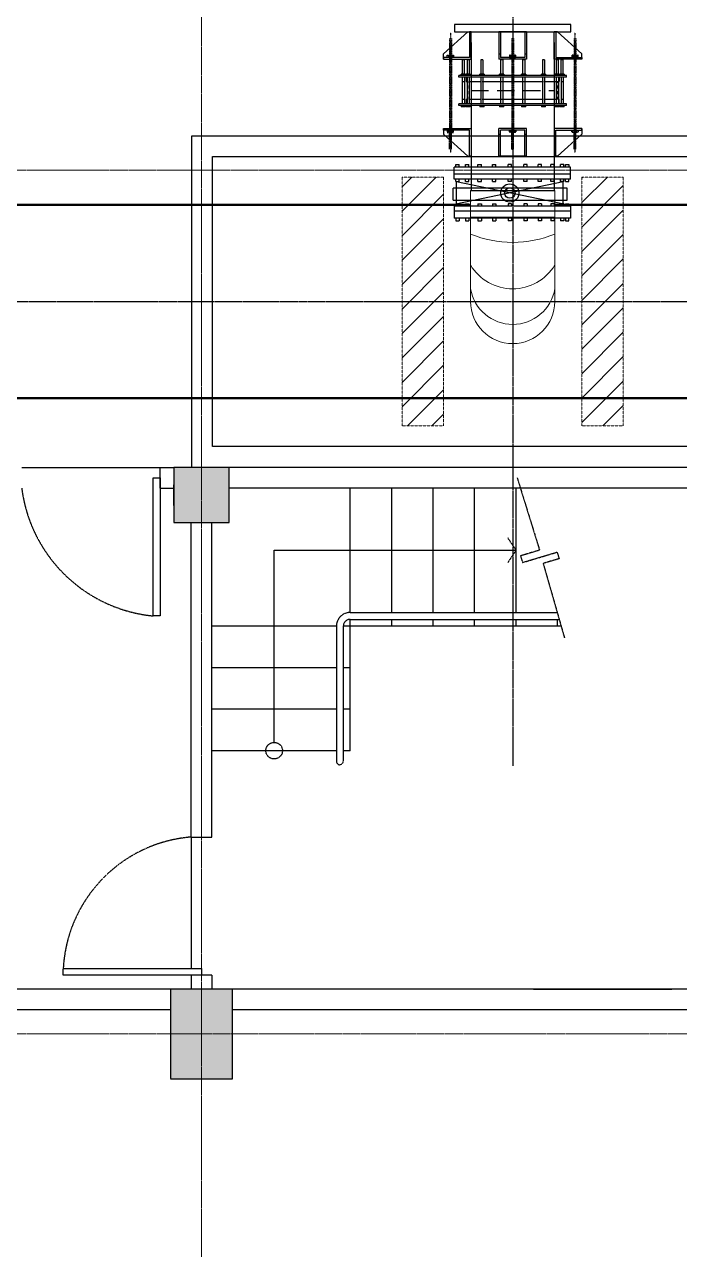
# Model space of a CAD drawing. Header units: inches. Extents: x 86328 to 235202, y 68629 to 184293.
# Drawn here: x 149221 to 153957, y 119381 to 128245 of the extents above; entities that cross this region are included whole.
import ezdxf

# ---------------------------------------------------------------- set-up
doc = ezdxf.new("R2010")
doc.units = ezdxf.units.IN
doc.header["$MEASUREMENT"] = 0
for name, pattern in [('CENTER', [2, 1.25, -0.25, 0.25, -0.25]), ('HIDDEN', [0.375, 0.25, -0.125]), ('PHANTOM2', [1.25, 0.625, -0.125, 0.125, -0.125, 0.125, -0.125])]:
    doc.linetypes.add(name, pattern=pattern)
for name, color, linetype, lineweight in [('.5', 8, 'Continuous', 0), ('DIM', 251, 'Continuous', 0), ('hid', 8, 'HIDDEN', 0)]:
    doc.layers.add(name, color=color, linetype=linetype, lineweight=lineweight)
for name, color, linetype in [('1', 1, 'CENTER'), ('2', 2, 'HIDDEN'), ('pipes', 2, 'Continuous'), ('sleeve type coupling', 1, 'Continuous'), ('steel elbow 90deg', 3, 'Continuous')]:
    doc.layers.add(name, color=color, linetype=linetype)

msp = doc.modelspace()

# ---------------------------------------------------------------- hatches: boundary and pattern name
at = {"layer": 'DIM', "linetype": 'HIDDEN', "lineweight": 25, "ltscale": 10}
h = msp.add_hatch(color=8, dxfattribs=at)
h.paths.add_polyline_path([(150726.3, 121265.4), (150276.3, 121265.4), (150276.3, 120615.4), (150726.3, 120615.4)])
h.paths.add_polyline_path([(150701.3, 125040.4), (150431.1, 125040.4), (150431.1, 125040.4), (150301.3, 125040.4), (150301.3, 124640.4), (150701.3, 124640.4)])
h.paths.add_polyline_path([(146225.9, 121265.4), (145775.9, 121265.4), (145775.9, 120815.4), (146225.9, 120815.4)])

# ---------------------------------------------------------------- linework, layer by layer
at = {"layer": '.5', "color": 8, "linetype": 'CENTER', "ltscale": 10}
for p, q in [((150501.3, 116744.2), (150501.3, 148032.4)), ((193391.9, 127191.7), (128877.6, 127191.7)), ((193391.9, 120941.2), (128877.6, 120941.2))]:
    msp.add_line(p, q, dxfattribs=at)
at = {"color": 8, "linetype": 'PHANTOM2', "ltscale": 20}
for p, q in [((152751.3, 145814.1), (152751.3, 122881.3)), ((148901.3, 126240.5), (176383.6, 126240.5))]:
    msp.add_line(p, q, dxfattribs=at)
at = {"color": 8}
for p, q in [((152251.3, 128032.6), (152426.3, 128192.6)), ((153171.3, 128244.6), (152331.3, 128244.6)), ((152331.3, 128244.6), (152331.3, 128192.6)), ((152331.3, 128192.6), (153171.3, 128192.6)), ((152426.3, 128192.6), (152451.3, 128192.6)), ((152451.3, 128192.6), (152439.3, 128192.6)), ((152439.3, 128192.6), (152439.3, 128004.6)), ((152451.3, 127992.6), (152451.3, 128192.6)), ((152651.3, 128192.6), (152651.3, 127992.6)), ((152851.3, 128192.6), (152651.3, 128192.6)), ((152663.3, 128192.6), (152663.3, 128004.6)), ((152839.3, 128192.6), (152839.3, 128004.6)), ((152851.3, 128192.6), (152851.3, 127992.6)), ((153076.3, 128192.6), (153051.3, 128192.6)), ((153051.3, 128192.6), (153063.3, 128192.6)), ((153051.3, 127992.6), (153051.3, 128192.6)), ((153063.3, 128192.6), (153063.3, 128004.6)), ((153251.3, 128032.6), (153076.3, 128192.6)), ((153171.3, 128192.6), (153171.3, 128244.6)), ((152251.3, 127992.6), (152251.3, 128032.6)), ((152439.3, 128004.6), (152251.3, 128004.6)), ((152251.3, 128004.6), (152251.3, 127992.6)), ((152251.3, 127992.6), (152451.3, 127992.6)), ((152651.3, 128032.6), (152663.3, 128032.6)), ((152851.3, 127992.6), (152651.3, 127992.6)), ((152839.3, 128004.6), (152663.3, 128004.6)), ((152839.3, 128032.6), (152851.3, 128032.6)), ((153251.3, 127992.6), (153051.3, 127992.6)), ((153063.3, 128004.6), (153251.3, 128004.6)), ((153251.3, 127992.6), (153251.3, 128032.6)), ((153251.3, 128004.6), (153251.3, 127992.6)), ((152251.3, 127492.2), (152251.3, 127452.2)), ((152251.3, 127480.2), (152251.3, 127492.2)), ((152251.3, 127492.2), (152451.3, 127492.2)), ((152439.3, 127480.2), (152251.3, 127480.2)), ((152439.3, 127292.2), (152439.3, 127480.2)), ((152451.3, 127492.2), (152451.3, 127292.2)), ((152651.3, 127292.2), (152651.3, 127492.2)), ((152851.3, 127492.2), (152651.3, 127492.2)), ((152663.3, 127292.2), (152663.3, 127480.2)), ((152839.3, 127480.2), (152663.3, 127480.2)), ((152839.3, 127292.2), (152839.3, 127480.2)), ((152851.3, 127292.2), (152851.3, 127492.2)), ((153251.3, 127492.2), (153051.3, 127492.2)), ((153051.3, 127492.2), (153051.3, 127292.2)), ((153063.3, 127292.2), (153063.3, 127480.2)), ((153063.3, 127480.2), (153251.3, 127480.2)), ((153251.3, 127492.2), (153251.3, 127452.2)), ((153251.3, 127480.2), (153251.3, 127492.2)), ((152251.3, 127452.2), (152426.3, 127292.2)), ((152651.3, 127452.2), (152663.3, 127452.2)), ((152839.3, 127452.2), (152851.3, 127452.2)), ((153251.3, 127452.2), (153076.3, 127292.2)), ((152426.3, 127292.2), (152451.3, 127292.2)), ((152451.3, 127292.2), (152439.3, 127292.2)), ((152851.3, 127292.2), (152651.3, 127292.2)), ((153076.3, 127292.2), (153051.3, 127292.2)), ((153051.3, 127292.2), (153063.3, 127292.2)), ((153168.7, 127213.5), (152328.7, 127213.5)), ((152328.7, 127124.8), (152328.7, 127213.5)), ((152340.9, 127230.7), (152365.1, 127230.7)), ((152340.9, 127213.5), (152340.9, 127230.7)), ((152365.1, 127213.5), (152365.1, 127230.7)), ((152410.2, 127230.7), (152434.4, 127230.7)), ((152410.2, 127213.5), (152410.2, 127230.7)), ((152434.4, 127213.5), (152434.4, 127230.7)), ((152500.4, 127230.7), (152524.7, 127230.7)), ((152500.4, 127213.5), (152500.4, 127230.7)), ((152524.7, 127213.5), (152524.7, 127230.7)), ((152605.6, 127230.7), (152629.8, 127230.7)), ((152605.6, 127213.5), (152605.6, 127230.7)), ((152629.8, 127213.5), (152629.8, 127230.7)), ((152718.4, 127213.5), (152718.4, 127230.7)), ((152742.6, 127230.7), (152718.4, 127230.7)), ((152742.6, 127213.5), (152742.6, 127230.7)), ((152831.2, 127213.5), (152831.2, 127230.7)), ((152855.5, 127230.7), (152831.2, 127230.7)), ((152855.5, 127213.5), (152855.5, 127230.7)), ((152936.3, 127213.5), (152936.3, 127230.7)), ((152960.6, 127230.7), (152936.3, 127230.7)), ((152960.6, 127213.5), (152960.6, 127230.7)), ((153026.6, 127213.5), (153026.6, 127230.7)), ((153050.9, 127230.7), (153026.6, 127230.7)), ((153050.9, 127213.5), (153050.9, 127230.7)), ((153095.9, 127213.5), (153095.9, 127230.7)), ((153120.1, 127230.7), (153095.9, 127230.7)), ((153120.1, 127213.5), (153120.1, 127230.7)), ((153134.1, 127213.5), (153134.1, 127230.7)), ((153134.1, 127230.7), (153158.4, 127230.7)), ((153158.4, 127230.7), (153158.4, 127213.5)), ((153168.7, 127124.8), (153168.7, 127213.5)), ((153168.7, 127160.8), (152328.7, 127160.8)), ((153168.7, 127124.8), (152328.7, 127124.8)), ((152340.9, 127107.6), (152340.9, 127124.8)), ((152340.9, 126946.8), (153116.8, 127107.6)), ((152340.9, 127107.6), (152365.1, 127107.6)), ((152344.3, 127107.6), (153120.1, 126946.8)), ((152344.3, 126929.6), (152344.3, 127107.6)), ((152365.1, 127107.6), (152365.1, 127124.8)), ((152410.2, 127107.6), (152410.2, 127124.8)), ((152410.2, 127107.6), (152434.4, 127107.6)), ((152434.4, 127107.6), (152434.4, 127124.8)), ((152500.4, 127107.6), (152500.4, 127124.8)), ((152500.4, 127107.6), (152524.7, 127107.6)), ((152524.7, 127107.6), (152524.7, 127124.8)), ((152605.6, 127107.6), (152605.6, 127124.8)), ((152605.6, 127107.6), (152629.8, 127107.6)), ((152629.8, 127107.6), (152629.8, 127124.8)), ((152718.4, 127107.6), (152718.4, 127124.8)), ((152742.6, 127107.6), (152718.4, 127107.6)), ((152742.6, 127107.6), (152742.6, 127124.8)), ((152831.2, 127107.6), (152831.2, 127124.8)), ((152855.5, 127107.6), (152831.2, 127107.6)), ((152855.5, 127107.6), (152855.5, 127124.8)), ((152936.3, 127107.6), (152936.3, 127124.8)), ((152960.6, 127107.6), (152936.3, 127107.6)), ((152960.6, 127107.6), (152960.6, 127124.8)), ((153026.6, 127107.6), (153026.6, 127124.8)), ((153050.9, 127107.6), (153026.6, 127107.6)), ((153050.9, 127107.6), (153050.9, 127124.8)), ((153095.9, 127107.6), (153095.9, 127124.8)), ((153120.1, 127107.6), (153095.9, 127107.6)), ((153116.8, 126929.6), (153116.8, 127107.6)), ((153120.1, 127107.6), (153120.1, 127124.8)), ((153134.1, 127107.6), (153134.1, 127124.8)), ((153134.1, 127107.6), (153158.4, 127107.6)), ((153158.4, 127107.6), (153158.4, 127124.8)), ((152344.3, 127060.4), (152321.1, 127060.4)), ((153144.4, 127060.4), (153116.8, 127060.4)), ((152344.3, 126970.1), (152321.1, 126970.1)), ((152328.7, 126930.5), (152328.7, 126842.5)), ((153168.7, 126930.5), (152328.7, 126930.5)), ((152340.9, 126947.7), (152365.1, 126947.7)), ((152340.9, 126947.7), (152340.9, 126930.5)), ((152365.1, 126947.7), (152365.1, 126930.5)), ((152410.2, 126947.7), (152434.4, 126947.7)), ((152410.2, 126947.7), (152410.2, 126930.5)), ((152434.4, 126947.7), (152434.4, 126930.5)), ((152500.4, 126947.7), (152524.7, 126947.7)), ((152500.4, 126947.7), (152500.4, 126930.5)), ((152524.7, 126947.7), (152524.7, 126930.5)), ((152605.6, 126947.7), (152629.8, 126947.7)), ((152605.6, 126947.7), (152605.6, 126930.5)), ((152629.8, 126947.7), (152629.8, 126930.5)), ((152718.4, 126947.7), (152718.4, 126930.5)), ((152742.6, 126947.7), (152718.4, 126947.7)), ((152742.6, 126947.7), (152742.6, 126930.5)), ((152831.2, 126947.7), (152831.2, 126930.5)), ((152855.5, 126947.7), (152831.2, 126947.7)), ((152855.5, 126947.7), (152855.5, 126930.5)), ((152936.3, 126947.7), (152936.3, 126930.5)), ((152960.6, 126947.7), (152936.3, 126947.7)), ((152960.6, 126947.7), (152960.6, 126930.5)), ((153026.6, 126947.7), (153026.6, 126930.5)), ((153050.9, 126947.7), (153026.6, 126947.7)), ((153050.9, 126947.7), (153050.9, 126930.5)), ((153095.9, 126947.7), (153095.9, 126930.5)), ((153120.1, 126947.7), (153095.9, 126947.7)), ((153144.4, 126970.1), (153116.8, 126970.1)), ((153120.1, 126947.7), (153120.1, 126930.5)), ((153134.1, 126947.7), (153134.1, 126930.5)), ((153134.1, 126947.7), (153158.4, 126947.7)), ((153158.4, 126947.7), (153158.4, 126930.5)), ((153168.7, 126930.5), (153168.7, 126842.5)), ((153168.7, 126894.5), (152328.7, 126894.5)), ((153168.7, 126842.5), (152328.7, 126842.5)), ((152340.9, 126842.5), (152340.9, 126825.2)), ((152365.1, 126842.5), (152365.1, 126825.2)), ((152410.2, 126842.5), (152410.2, 126825.2)), ((152434.4, 126842.5), (152434.4, 126825.2)), ((152500.4, 126842.5), (152500.4, 126825.2)), ((152524.7, 126842.5), (152524.7, 126825.2)), ((152605.6, 126842.5), (152605.6, 126825.2)), ((152629.8, 126842.5), (152629.8, 126825.2)), ((152718.4, 126842.5), (152718.4, 126825.2)), ((152742.6, 126842.5), (152742.6, 126825.2)), ((152831.2, 126842.5), (152831.2, 126825.2)), ((152855.5, 126842.5), (152855.5, 126825.2)), ((152936.3, 126842.5), (152936.3, 126825.2)), ((152960.6, 126842.5), (152960.6, 126825.2)), ((153026.6, 126842.5), (153026.6, 126825.2)), ((153050.9, 126842.5), (153050.9, 126825.2)), ((153095.9, 126842.5), (153095.9, 126825.2)), ((153120.1, 126842.5), (153120.1, 126825.2)), ((153134.1, 126842.5), (153134.1, 126825.2)), ((153158.4, 126825.2), (153158.4, 126842.5)), ((152340.9, 126825.2), (152365.1, 126825.2)), ((152410.2, 126825.2), (152434.4, 126825.2)), ((152500.4, 126825.2), (152524.7, 126825.2)), ((152605.6, 126825.2), (152629.8, 126825.2)), ((152742.6, 126825.2), (152718.4, 126825.2)), ((152855.5, 126825.2), (152831.2, 126825.2)), ((152960.6, 126825.2), (152936.3, 126825.2)), ((153050.9, 126825.2), (153026.6, 126825.2)), ((153120.1, 126825.2), (153095.9, 126825.2)), ((153134.1, 126825.2), (153158.4, 126825.2))]:
    msp.add_line(p, q, dxfattribs=at)
at = {"color": 8, "linetype": 'HIDDEN'}
for p, q in [((152321.1, 126970.1), (152321.1, 127060.4)), ((153116.8, 127060.4), (152344.3, 127060.4)), ((153144.4, 126970.1), (153144.4, 127060.4)), ((153116.8, 126970.1), (152344.3, 126970.1))]:
    msp.add_line(p, q, dxfattribs=at)
at = {"color": 8}
for radius in [65.7, 37.5]:
    msp.add_circle((152730.5, 127025.3), radius, dxfattribs=at)
at = {"layer": '1', "color": 8, "linetype": 'CENTER', "ltscale": 0.09}
for p, q in [((152301.3, 128186.7), (152301.3, 127316.9)), ((153201.3, 128186.7), (153201.3, 127316.9))]:
    msp.add_line(p, q, dxfattribs=at)
at = {"layer": '1', "color": 8}
for p, q in [((152294.7, 128142.6), (152294.7, 127480.2)), ((152294.7, 128142.6), (152294.7, 128021.8)), ((152307.9, 128079.1), (152294.7, 128079.1)), ((152307.9, 128079.1), (152294.7, 128079.1)), ((152307.9, 128075.1), (152294.7, 128075.1)), ((152307.9, 128075.1), (152294.7, 128075.1)), ((152307.9, 128075.1), (152294.7, 128075.1)), ((152307.9, 128075.1), (152294.7, 128075.1)), ((152307.9, 128142.6), (152307.9, 127480.2)), ((152307.9, 128142.6), (152307.9, 128021.8)), ((152744.7, 128142.6), (152744.7, 127480.2)), ((152744.7, 128142.6), (152744.7, 128021.8)), ((152744.7, 128142.6), (152757.9, 128142.6)), ((152744.7, 128142.6), (152757.9, 128142.6)), ((152744.7, 128079.1), (152757.9, 128079.1)), ((152744.7, 128079.1), (152757.9, 128079.1)), ((152744.7, 128075.1), (152757.9, 128075.1)), ((152744.7, 128075.1), (152757.9, 128075.1)), ((152744.7, 128075.1), (152757.9, 128075.1)), ((152744.7, 128075.1), (152757.9, 128075.1)), ((152757.9, 128142.6), (152757.9, 127480.2)), ((152757.9, 128142.6), (152757.9, 128021.8)), ((153194.7, 128142.6), (153194.7, 127480.2)), ((153194.7, 128142.6), (153194.7, 128021.8)), ((153194.7, 128079.1), (153207.9, 128079.1)), ((153194.7, 128079.1), (153207.9, 128079.1)), ((153194.7, 128075.1), (153207.9, 128075.1)), ((153194.7, 128075.1), (153207.9, 128075.1)), ((153194.7, 128075.1), (153207.9, 128075.1)), ((153194.7, 128075.1), (153207.9, 128075.1)), ((153207.9, 128142.6), (153207.9, 127480.2)), ((153207.9, 128142.6), (153207.9, 128021.8)), ((152278.5, 128004.6), (152278.5, 128021.8)), ((152278.5, 128021.8), (152324.1, 128021.8)), ((152278.5, 128004.6), (152278.5, 128021.8)), ((152278.5, 128021.8), (152324.1, 128021.8)), ((152324.1, 128004.6), (152278.5, 128004.6)), ((152324.1, 128004.6), (152278.5, 128004.6)), ((152286.7, 128021.8), (152286.7, 128004.6)), ((152286.7, 128021.8), (152286.7, 128004.6)), ((152307.9, 128071), (152294.7, 128071)), ((152307.9, 128071), (152294.7, 128071)), ((152307.9, 128067.2), (152294.7, 128067.2)), ((152307.9, 128067.2), (152294.7, 128067.2)), ((152307.9, 128063.1), (152294.7, 128063.1)), ((152307.9, 128063.1), (152294.7, 128063.1)), ((152307.9, 128063.1), (152294.7, 128063.1)), ((152307.9, 128063.1), (152294.7, 128063.1)), ((152307.9, 128059), (152294.7, 128059)), ((152307.9, 128059), (152294.7, 128059)), ((152307.9, 128054.9), (152294.7, 128054.9)), ((152307.9, 128054.9), (152294.7, 128054.9)), ((152307.9, 128050.8), (152294.7, 128050.8)), ((152307.9, 128050.8), (152294.7, 128050.8)), ((152307.9, 128046.7), (152294.7, 128046.7)), ((152307.9, 128046.7), (152294.7, 128046.7)), ((152307.9, 128042.6), (152294.7, 128042.6)), ((152307.9, 128042.6), (152294.7, 128042.6)), ((152307.9, 128038.6), (152294.7, 128038.6)), ((152307.9, 128038.6), (152294.7, 128038.6)), ((152307.9, 128034.5), (152294.7, 128034.5)), ((152307.9, 128034.5), (152294.7, 128034.5)), ((152307.9, 128030.4), (152294.7, 128030.4)), ((152307.9, 128030.4), (152294.7, 128030.4)), ((152307.9, 128026.3), (152294.7, 128026.3)), ((152307.9, 128026.3), (152294.7, 128026.3)), ((152307.9, 128022.2), (152294.7, 128022.2)), ((152307.9, 128022.2), (152294.7, 128022.2)), ((152307.9, 128001.8), (152294.7, 128001.8)), ((152307.9, 128001.8), (152294.7, 128001.8)), ((152307.9, 127997.7), (152294.7, 127997.7)), ((152307.9, 127997.7), (152294.7, 127997.7)), ((152307.9, 127993.6), (152294.7, 127993.6)), ((152307.9, 127993.6), (152294.7, 127993.6)), ((152307.9, 127989.5), (152294.7, 127989.5)), ((152307.9, 127989.5), (152294.7, 127989.5)), ((152307.9, 127985.4), (152294.7, 127985.4)), ((152307.9, 127985.4), (152294.7, 127985.4)), ((152315.9, 128021.8), (152315.9, 128004.6)), ((152315.9, 128021.8), (152315.9, 128004.6)), ((152324.1, 128021.8), (152324.1, 128004.6)), ((152324.1, 128021.8), (152324.1, 128004.6)), ((152774.1, 128021.8), (152728.5, 128021.8)), ((152728.5, 128021.8), (152728.5, 128004.6)), ((152774.1, 128021.8), (152728.5, 128021.8)), ((152728.5, 128021.8), (152728.5, 128004.6)), ((152728.5, 128004.6), (152774.1, 128004.6)), ((152728.5, 128004.6), (152774.1, 128004.6)), ((152736.7, 128021.8), (152736.7, 128004.6)), ((152736.7, 128021.8), (152736.7, 128004.6)), ((152744.7, 128071), (152757.9, 128071)), ((152744.7, 128071), (152757.9, 128071)), ((152744.7, 128067.2), (152757.9, 128067.2)), ((152744.7, 128067.2), (152757.9, 128067.2)), ((152744.7, 128063.1), (152757.9, 128063.1)), ((152744.7, 128063.1), (152757.9, 128063.1)), ((152744.7, 128063.1), (152757.9, 128063.1)), ((152744.7, 128063.1), (152757.9, 128063.1)), ((152744.7, 128059), (152757.9, 128059)), ((152744.7, 128059), (152757.9, 128059)), ((152744.7, 128054.9), (152757.9, 128054.9)), ((152744.7, 128054.9), (152757.9, 128054.9)), ((152744.7, 128050.8), (152757.9, 128050.8)), ((152744.7, 128050.8), (152757.9, 128050.8)), ((152744.7, 128046.7), (152757.9, 128046.7)), ((152744.7, 128046.7), (152757.9, 128046.7)), ((152744.7, 128042.6), (152757.9, 128042.6)), ((152744.7, 128042.6), (152757.9, 128042.6)), ((152744.7, 128038.6), (152757.9, 128038.6)), ((152744.7, 128038.6), (152757.9, 128038.6)), ((152744.7, 128034.5), (152757.9, 128034.5)), ((152744.7, 128034.5), (152757.9, 128034.5)), ((152744.7, 128030.4), (152757.9, 128030.4)), ((152744.7, 128030.4), (152757.9, 128030.4)), ((152744.7, 128026.3), (152757.9, 128026.3)), ((152744.7, 128026.3), (152757.9, 128026.3)), ((152744.7, 128022.2), (152757.9, 128022.2)), ((152744.7, 128022.2), (152757.9, 128022.2)), ((152744.7, 128001.8), (152757.9, 128001.8)), ((152744.7, 128001.8), (152757.9, 128001.8)), ((152744.7, 127997.7), (152757.9, 127997.7)), ((152744.7, 127997.7), (152757.9, 127997.7)), ((152744.7, 127993.6), (152757.9, 127993.6)), ((152744.7, 127993.6), (152757.9, 127993.6)), ((152744.7, 127989.5), (152757.9, 127989.5)), ((152744.7, 127989.5), (152757.9, 127989.5)), ((152744.7, 127985.4), (152757.9, 127985.4)), ((152744.7, 127985.4), (152757.9, 127985.4)), ((152765.9, 128021.8), (152765.9, 128004.6)), ((152765.9, 128021.8), (152765.9, 128004.6)), ((152774.1, 128004.6), (152774.1, 128021.8)), ((152774.1, 128004.6), (152774.1, 128021.8)), ((153224.1, 128021.8), (153178.5, 128021.8)), ((153178.5, 128021.8), (153178.5, 128004.6)), ((153224.1, 128021.8), (153178.5, 128021.8)), ((153178.5, 128021.8), (153178.5, 128004.6)), ((153178.5, 128004.6), (153224.1, 128004.6)), ((153178.5, 128004.6), (153224.1, 128004.6)), ((153186.7, 128021.8), (153186.7, 128004.6)), ((153186.7, 128021.8), (153186.7, 128004.6)), ((153194.7, 128071), (153207.9, 128071)), ((153194.7, 128071), (153207.9, 128071)), ((153194.7, 128067.2), (153207.9, 128067.2)), ((153194.7, 128067.2), (153207.9, 128067.2)), ((153194.7, 128063.1), (153207.9, 128063.1)), ((153194.7, 128063.1), (153207.9, 128063.1)), ((153194.7, 128063.1), (153207.9, 128063.1)), ((153194.7, 128063.1), (153207.9, 128063.1)), ((153194.7, 128059), (153207.9, 128059)), ((153194.7, 128059), (153207.9, 128059)), ((153194.7, 128054.9), (153207.9, 128054.9)), ((153194.7, 128054.9), (153207.9, 128054.9)), ((153194.7, 128050.8), (153207.9, 128050.8)), ((153194.7, 128050.8), (153207.9, 128050.8)), ((153194.7, 128046.7), (153207.9, 128046.7)), ((153194.7, 128046.7), (153207.9, 128046.7)), ((153194.7, 128042.6), (153207.9, 128042.6)), ((153194.7, 128042.6), (153207.9, 128042.6)), ((153194.7, 128038.6), (153207.9, 128038.6)), ((153194.7, 128038.6), (153207.9, 128038.6)), ((153194.7, 128034.5), (153207.9, 128034.5)), ((153194.7, 128034.5), (153207.9, 128034.5)), ((153194.7, 128030.4), (153207.9, 128030.4)), ((153194.7, 128030.4), (153207.9, 128030.4)), ((153194.7, 128026.3), (153207.9, 128026.3)), ((153194.7, 128026.3), (153207.9, 128026.3)), ((153194.7, 128022.2), (153207.9, 128022.2)), ((153194.7, 128022.2), (153207.9, 128022.2)), ((153194.7, 128001.8), (153207.9, 128001.8)), ((153194.7, 128001.8), (153207.9, 128001.8)), ((153194.7, 127997.7), (153207.9, 127997.7)), ((153194.7, 127997.7), (153207.9, 127997.7)), ((153194.7, 127993.6), (153207.9, 127993.6)), ((153194.7, 127993.6), (153207.9, 127993.6)), ((153194.7, 127989.5), (153207.9, 127989.5)), ((153194.7, 127989.5), (153207.9, 127989.5)), ((153194.7, 127985.4), (153207.9, 127985.4)), ((153194.7, 127985.4), (153207.9, 127985.4)), ((153215.9, 128021.8), (153215.9, 128004.6)), ((153215.9, 128021.8), (153215.9, 128004.6)), ((153224.1, 128004.6), (153224.1, 128021.8)), ((153224.1, 128004.6), (153224.1, 128021.8)), ((152307.9, 127981.3), (152294.7, 127981.3)), ((152307.9, 127981.3), (152294.7, 127981.3)), ((152307.9, 127977.3), (152294.7, 127977.3)), ((152307.9, 127977.3), (152294.7, 127977.3)), ((152307.9, 127973.2), (152294.7, 127973.2)), ((152307.9, 127973.2), (152294.7, 127973.2)), ((152744.7, 127981.3), (152757.9, 127981.3)), ((152744.7, 127981.3), (152757.9, 127981.3)), ((152744.7, 127977.3), (152757.9, 127977.3)), ((152744.7, 127977.3), (152757.9, 127977.3)), ((152744.7, 127973.2), (152757.9, 127973.2)), ((152744.7, 127973.2), (152757.9, 127973.2)), ((153194.7, 127981.3), (153207.9, 127981.3)), ((153194.7, 127981.3), (153207.9, 127981.3)), ((153194.7, 127977.3), (153207.9, 127977.3)), ((153194.7, 127977.3), (153207.9, 127977.3)), ((153194.7, 127973.2), (153207.9, 127973.2)), ((153194.7, 127973.2), (153207.9, 127973.2)), ((152278.5, 127480.2), (152278.5, 127463)), ((152324.1, 127480.2), (152278.5, 127480.2)), ((152278.5, 127480.2), (152278.5, 127463)), ((152324.1, 127480.2), (152278.5, 127480.2)), ((152278.5, 127463), (152324.1, 127463)), ((152278.5, 127463), (152324.1, 127463)), ((152286.7, 127463), (152286.7, 127480.2)), ((152286.7, 127463), (152286.7, 127480.2)), ((152307.9, 127511.5), (152294.7, 127511.5)), ((152307.9, 127511.5), (152294.7, 127511.5)), ((152307.9, 127507.5), (152294.7, 127507.5)), ((152307.9, 127507.5), (152294.7, 127507.5)), ((152307.9, 127503.4), (152294.7, 127503.4)), ((152307.9, 127503.4), (152294.7, 127503.4)), ((152307.9, 127499.3), (152294.7, 127499.3)), ((152307.9, 127499.3), (152294.7, 127499.3)), ((152307.9, 127495.2), (152294.7, 127495.2)), ((152307.9, 127495.2), (152294.7, 127495.2)), ((152307.9, 127491.1), (152294.7, 127491.1)), ((152307.9, 127491.1), (152294.7, 127491.1)), ((152307.9, 127487), (152294.7, 127487)), ((152307.9, 127487), (152294.7, 127487)), ((152307.9, 127482.9), (152294.7, 127482.9)), ((152307.9, 127482.9), (152294.7, 127482.9)), ((152294.7, 127342.2), (152294.7, 127463)), ((152307.9, 127462.5), (152294.7, 127462.5)), ((152307.9, 127462.5), (152294.7, 127462.5)), ((152307.9, 127458.4), (152294.7, 127458.4)), ((152307.9, 127458.4), (152294.7, 127458.4)), ((152307.9, 127454.3), (152294.7, 127454.3)), ((152307.9, 127454.3), (152294.7, 127454.3)), ((152307.9, 127342.2), (152307.9, 127463)), ((152315.9, 127463), (152315.9, 127480.2)), ((152315.9, 127463), (152315.9, 127480.2)), ((152324.1, 127463), (152324.1, 127480.2)), ((152324.1, 127463), (152324.1, 127480.2)), ((152728.5, 127463), (152728.5, 127480.2)), ((152728.5, 127480.2), (152774.1, 127480.2)), ((152728.5, 127463), (152728.5, 127480.2)), ((152728.5, 127480.2), (152774.1, 127480.2)), ((152774.1, 127463), (152728.5, 127463)), ((152774.1, 127463), (152728.5, 127463)), ((152736.7, 127463), (152736.7, 127480.2)), ((152736.7, 127463), (152736.7, 127480.2)), ((152744.7, 127511.5), (152757.9, 127511.5)), ((152744.7, 127511.5), (152757.9, 127511.5)), ((152744.7, 127507.5), (152757.9, 127507.5)), ((152744.7, 127507.5), (152757.9, 127507.5)), ((152744.7, 127503.4), (152757.9, 127503.4)), ((152744.7, 127503.4), (152757.9, 127503.4)), ((152744.7, 127499.3), (152757.9, 127499.3)), ((152744.7, 127499.3), (152757.9, 127499.3)), ((152744.7, 127495.2), (152757.9, 127495.2)), ((152744.7, 127495.2), (152757.9, 127495.2)), ((152744.7, 127491.1), (152757.9, 127491.1)), ((152744.7, 127491.1), (152757.9, 127491.1)), ((152744.7, 127487), (152757.9, 127487)), ((152744.7, 127487), (152757.9, 127487)), ((152744.7, 127482.9), (152757.9, 127482.9)), ((152744.7, 127482.9), (152757.9, 127482.9)), ((152744.7, 127342.2), (152744.7, 127463)), ((152744.7, 127462.5), (152757.9, 127462.5)), ((152744.7, 127462.5), (152757.9, 127462.5)), ((152744.7, 127458.4), (152757.9, 127458.4)), ((152744.7, 127458.4), (152757.9, 127458.4)), ((152744.7, 127454.3), (152757.9, 127454.3)), ((152744.7, 127454.3), (152757.9, 127454.3)), ((152757.9, 127342.2), (152757.9, 127463)), ((152765.9, 127463), (152765.9, 127480.2)), ((152765.9, 127463), (152765.9, 127480.2)), ((152774.1, 127480.2), (152774.1, 127463)), ((152774.1, 127480.2), (152774.1, 127463)), ((153178.5, 127463), (153178.5, 127480.2)), ((153178.5, 127480.2), (153224.1, 127480.2)), ((153178.5, 127463), (153178.5, 127480.2)), ((153178.5, 127480.2), (153224.1, 127480.2)), ((153224.1, 127463), (153178.5, 127463)), ((153224.1, 127463), (153178.5, 127463)), ((153186.7, 127463), (153186.7, 127480.2)), ((153186.7, 127463), (153186.7, 127480.2)), ((153194.7, 127511.5), (153207.9, 127511.5)), ((153194.7, 127511.5), (153207.9, 127511.5)), ((153194.7, 127507.5), (153207.9, 127507.5)), ((153194.7, 127507.5), (153207.9, 127507.5)), ((153194.7, 127503.4), (153207.9, 127503.4)), ((153194.7, 127503.4), (153207.9, 127503.4)), ((153194.7, 127499.3), (153207.9, 127499.3)), ((153194.7, 127499.3), (153207.9, 127499.3)), ((153194.7, 127495.2), (153207.9, 127495.2)), ((153194.7, 127495.2), (153207.9, 127495.2)), ((153194.7, 127491.1), (153207.9, 127491.1)), ((153194.7, 127491.1), (153207.9, 127491.1)), ((153194.7, 127487), (153207.9, 127487)), ((153194.7, 127487), (153207.9, 127487)), ((153194.7, 127482.9), (153207.9, 127482.9)), ((153194.7, 127482.9), (153207.9, 127482.9)), ((153194.7, 127342.2), (153194.7, 127463)), ((153194.7, 127462.5), (153207.9, 127462.5)), ((153194.7, 127462.5), (153207.9, 127462.5)), ((153194.7, 127458.4), (153207.9, 127458.4)), ((153194.7, 127458.4), (153207.9, 127458.4)), ((153194.7, 127454.3), (153207.9, 127454.3)), ((153194.7, 127454.3), (153207.9, 127454.3)), ((153207.9, 127342.2), (153207.9, 127463)), ((153215.9, 127463), (153215.9, 127480.2)), ((153215.9, 127463), (153215.9, 127480.2)), ((153224.1, 127480.2), (153224.1, 127463)), ((153224.1, 127480.2), (153224.1, 127463)), ((152307.9, 127450.2), (152294.7, 127450.2)), ((152307.9, 127450.2), (152294.7, 127450.2)), ((152307.9, 127446.2), (152294.7, 127446.2)), ((152307.9, 127446.2), (152294.7, 127446.2)), ((152307.9, 127442.1), (152294.7, 127442.1)), ((152307.9, 127442.1), (152294.7, 127442.1)), ((152307.9, 127438), (152294.7, 127438)), ((152307.9, 127438), (152294.7, 127438)), ((152307.9, 127433.9), (152294.7, 127433.9)), ((152307.9, 127433.9), (152294.7, 127433.9)), ((152307.9, 127429.8), (152294.7, 127429.8)), ((152307.9, 127429.8), (152294.7, 127429.8)), ((152307.9, 127425.7), (152294.7, 127425.7)), ((152307.9, 127425.7), (152294.7, 127425.7)), ((152307.9, 127421.6), (152294.7, 127421.6)), ((152307.9, 127421.6), (152294.7, 127421.6)), ((152307.9, 127421.6), (152294.7, 127421.6)), ((152307.9, 127421.6), (152294.7, 127421.6)), ((152307.9, 127417.6), (152294.7, 127417.6)), ((152307.9, 127417.6), (152294.7, 127417.6)), ((152307.9, 127413.7), (152294.7, 127413.7)), ((152307.9, 127413.7), (152294.7, 127413.7)), ((152307.9, 127409.7), (152294.7, 127409.7)), ((152307.9, 127409.7), (152294.7, 127409.7)), ((152307.9, 127409.7), (152294.7, 127409.7)), ((152307.9, 127409.7), (152294.7, 127409.7)), ((152307.9, 127405.6), (152294.7, 127405.6)), ((152307.9, 127405.6), (152294.7, 127405.6)), ((152744.7, 127450.2), (152757.9, 127450.2)), ((152744.7, 127450.2), (152757.9, 127450.2)), ((152744.7, 127446.2), (152757.9, 127446.2)), ((152744.7, 127446.2), (152757.9, 127446.2)), ((152744.7, 127442.1), (152757.9, 127442.1)), ((152744.7, 127442.1), (152757.9, 127442.1)), ((152744.7, 127438), (152757.9, 127438)), ((152744.7, 127438), (152757.9, 127438)), ((152744.7, 127433.9), (152757.9, 127433.9)), ((152744.7, 127433.9), (152757.9, 127433.9)), ((152744.7, 127429.8), (152757.9, 127429.8)), ((152744.7, 127429.8), (152757.9, 127429.8)), ((152744.7, 127425.7), (152757.9, 127425.7)), ((152744.7, 127425.7), (152757.9, 127425.7)), ((152744.7, 127421.6), (152757.9, 127421.6)), ((152744.7, 127421.6), (152757.9, 127421.6)), ((152744.7, 127421.6), (152757.9, 127421.6)), ((152744.7, 127421.6), (152757.9, 127421.6)), ((152744.7, 127417.6), (152757.9, 127417.6)), ((152744.7, 127417.6), (152757.9, 127417.6)), ((152744.7, 127413.7), (152757.9, 127413.7)), ((152744.7, 127413.7), (152757.9, 127413.7)), ((152744.7, 127409.7), (152757.9, 127409.7)), ((152744.7, 127409.7), (152757.9, 127409.7)), ((152744.7, 127409.7), (152757.9, 127409.7)), ((152744.7, 127409.7), (152757.9, 127409.7)), ((152744.7, 127405.6), (152757.9, 127405.6)), ((152744.7, 127405.6), (152757.9, 127405.6)), ((153194.7, 127450.2), (153207.9, 127450.2)), ((153194.7, 127450.2), (153207.9, 127450.2)), ((153194.7, 127446.2), (153207.9, 127446.2)), ((153194.7, 127446.2), (153207.9, 127446.2)), ((153194.7, 127442.1), (153207.9, 127442.1)), ((153194.7, 127442.1), (153207.9, 127442.1)), ((153194.7, 127438), (153207.9, 127438)), ((153194.7, 127438), (153207.9, 127438)), ((153194.7, 127433.9), (153207.9, 127433.9)), ((153194.7, 127433.9), (153207.9, 127433.9)), ((153194.7, 127429.8), (153207.9, 127429.8)), ((153194.7, 127429.8), (153207.9, 127429.8)), ((153194.7, 127425.7), (153207.9, 127425.7)), ((153194.7, 127425.7), (153207.9, 127425.7)), ((153194.7, 127421.6), (153207.9, 127421.6)), ((153194.7, 127421.6), (153207.9, 127421.6)), ((153194.7, 127421.6), (153207.9, 127421.6)), ((153194.7, 127421.6), (153207.9, 127421.6)), ((153194.7, 127417.6), (153207.9, 127417.6)), ((153194.7, 127417.6), (153207.9, 127417.6)), ((152744.7, 127342.2), (152757.9, 127342.2)), ((152744.7, 127342.2), (152757.9, 127342.2))]:
    msp.add_line(p, q, dxfattribs=at)
at = {"layer": '1', "color": 8, "linetype": 'HIDDEN', "ltscale": 0.009}
for p, q in [((152294.7, 128004.6), (152294.7, 128021.8)), ((152307.9, 128018.1), (152294.7, 128018.1)), ((152307.9, 128018.1), (152294.7, 128018.1)), ((152307.9, 128014), (152294.7, 128014)), ((152307.9, 128014), (152294.7, 128014)), ((152307.9, 128010), (152294.7, 128010)), ((152307.9, 128010), (152294.7, 128010)), ((152307.9, 128005.9), (152294.7, 128005.9)), ((152307.9, 128005.9), (152294.7, 128005.9)), ((152307.9, 128004.6), (152307.9, 128021.8)), ((152744.7, 128004.6), (152744.7, 128021.8)), ((152744.7, 128018.1), (152757.9, 128018.1)), ((152744.7, 128018.1), (152757.9, 128018.1)), ((152744.7, 128014), (152757.9, 128014)), ((152744.7, 128014), (152757.9, 128014)), ((152744.7, 128010), (152757.9, 128010)), ((152744.7, 128010), (152757.9, 128010)), ((152744.7, 128005.9), (152757.9, 128005.9)), ((152744.7, 128005.9), (152757.9, 128005.9)), ((152757.9, 128004.6), (152757.9, 128021.8)), ((153194.7, 128004.6), (153194.7, 128021.8)), ((153194.7, 128018.1), (153207.9, 128018.1)), ((153194.7, 128018.1), (153207.9, 128018.1)), ((153194.7, 128014), (153207.9, 128014)), ((153194.7, 128014), (153207.9, 128014)), ((153194.7, 128010), (153207.9, 128010)), ((153194.7, 128010), (153207.9, 128010)), ((153194.7, 128005.9), (153207.9, 128005.9)), ((153194.7, 128005.9), (153207.9, 128005.9)), ((153207.9, 128004.6), (153207.9, 128021.8)), ((152294.7, 127480.2), (152294.7, 127463)), ((152307.9, 127478.8), (152294.7, 127478.8)), ((152307.9, 127478.8), (152294.7, 127478.8)), ((152307.9, 127474.8), (152294.7, 127474.8)), ((152307.9, 127474.8), (152294.7, 127474.8)), ((152307.9, 127470.7), (152294.7, 127470.7)), ((152307.9, 127470.7), (152294.7, 127470.7)), ((152307.9, 127466.6), (152294.7, 127466.6)), ((152307.9, 127466.6), (152294.7, 127466.6)), ((152307.9, 127480.2), (152307.9, 127463)), ((152744.7, 127480.2), (152744.7, 127463)), ((152744.7, 127478.8), (152757.9, 127478.8)), ((152744.7, 127478.8), (152757.9, 127478.8)), ((152744.7, 127474.8), (152757.9, 127474.8)), ((152744.7, 127474.8), (152757.9, 127474.8)), ((152744.7, 127470.7), (152757.9, 127470.7)), ((152744.7, 127470.7), (152757.9, 127470.7)), ((152744.7, 127466.6), (152757.9, 127466.6)), ((152744.7, 127466.6), (152757.9, 127466.6)), ((152757.9, 127480.2), (152757.9, 127463)), ((153194.7, 127480.2), (153194.7, 127463)), ((153194.7, 127478.8), (153207.9, 127478.8)), ((153194.7, 127478.8), (153207.9, 127478.8)), ((153194.7, 127474.8), (153207.9, 127474.8)), ((153194.7, 127474.8), (153207.9, 127474.8)), ((153194.7, 127470.7), (153207.9, 127470.7)), ((153194.7, 127470.7), (153207.9, 127470.7)), ((153194.7, 127466.6), (153207.9, 127466.6)), ((153194.7, 127466.6), (153207.9, 127466.6)), ((153207.9, 127480.2), (153207.9, 127463))]:
    msp.add_line(p, q, dxfattribs=at)
at = {"layer": '2', "color": 8, "linetype": 'HIDDEN', "ltscale": 500}
msp.add_line((152451.3, 127767.4), (153051.3, 127767.4), dxfattribs=at)
at = {"layer": 'DIM', "color": 8, "linetype": 'HIDDEN', "lineweight": 25, "ltscale": 10}
for p, q in [((150431.1, 127439), (177576.3, 127439)), ((150431.1, 125040.4), (150431.1, 127439)), ((150581.1, 127289), (177426.3, 127289)), ((150581.1, 125190.4), (150581.1, 127289)), ((177426.3, 125190.4), (150581.1, 125190.4)), ((149200.9, 125040.4), (150201.3, 125040.4)), ((150201.3, 125040.4), (150301.3, 125040.4)), ((150201.3, 124890.4), (150201.3, 125040.4)), ((150701.3, 125040.4), (150301.3, 125040.4)), ((150301.3, 125040.4), (150301.3, 124640.4)), ((177576.3, 125040.4), (150431.1, 125040.4)), ((154801.3, 125040.4), (150701.3, 125040.4)), ((150701.3, 124640.4), (150701.3, 125040.4)), ((150151.3, 123965.4), (150151.3, 124965.4)), ((150151.3, 124965.4), (150201.3, 124965.4)), ((150201.3, 124965.4), (150201.3, 123965.4)), ((150201.3, 124890.4), (150301.3, 124890.4)), ((150201.3, 124890.4), (150201.3, 124890.4)), ((150301.3, 124765.4), (150301.3, 124915.4)), ((154801.3, 124890.4), (150701.3, 124890.4)), ((151576.3, 123990.4), (151576.3, 124890.4)), ((151876.3, 123990.4), (151876.3, 124890.4)), ((152176.3, 123990.4), (152176.3, 124890.4)), ((152476.3, 123990.4), (152476.3, 124890.4)), ((152776.3, 123990.4), (152776.3, 124890.4)), ((152776.3, 123990.4), (152776.3, 124890.4)), ((152784, 124964.3), (152945.8, 124441.2)), ((150301.3, 124640.4), (150701.3, 124640.4)), ((150426.3, 122365.4), (150426.3, 124640.4)), ((150576.3, 122365.4), (150576.3, 124640.4)), ((152776.3, 124440.4), (152717, 124528.8)), ((151026.3, 123050.4), (151026.3, 124440.4)), ((151026.3, 124440.4), (152768.7, 124440.4)), ((152717, 124352.1), (152776.3, 124440.4)), ((152945.8, 124441.2), (152808.1, 124399.9)), ((152808.1, 124399.9), (152822.5, 124352)), ((152822.5, 124352), (152957.9, 124392.6)), ((152957.9, 124392.6), (153072.5, 124427)), ((153086.9, 124379.1), (152971.8, 124345.3)), ((153072.5, 124427), (153086.9, 124379.1)), ((152971.8, 124345.3), (153126.5, 123804.8)), ((150201.3, 123965.4), (150151.3, 123965.4)), ((151576.3, 123990.4), (153071.9, 123990.4)), ((151576.3, 123890.4), (151576.3, 123940.4)), ((151576.3, 123940.4), (153086.6, 123940.4)), ((151876.3, 123890.4), (151876.3, 123940.4)), ((152176.3, 123890.4), (152176.3, 123940.4)), ((152476.3, 123890.4), (152476.3, 123940.4)), ((152776.3, 123890.4), (152776.3, 123940.4)), ((153076.3, 123890.4), (153076.3, 123940.4)), ((151476.3, 123890.4), (150576.3, 123890.4)), ((151476.3, 123890.4), (151476.3, 122914)), ((151576.3, 123890.4), (151526.3, 123890.4)), ((151576.3, 123890.4), (151526.3, 123890.4)), ((151526.3, 123890.4), (151526.3, 122914)), ((151526.3, 123890.4), (151526.3, 122914)), ((153101.3, 123890.4), (151576.3, 123890.4)), ((151576.3, 122990.4), (151576.3, 123890.4)), ((151476.3, 123590.4), (150576.3, 123590.4)), ((151576.3, 123590.4), (151526.3, 123590.4)), ((151476.3, 123290.4), (150576.3, 123290.4)), ((151576.3, 123290.4), (151526.3, 123290.4)), ((151476.3, 122990.4), (150576.3, 122990.4)), ((151576.3, 122990.4), (151526.3, 122990.4)), ((150426.3, 122365.4), (150576.3, 122365.4)), ((150426.3, 122365.4), (150426.3, 121415.4)), ((149501.3, 121365.4), (149501.3, 121415.4)), ((149501.3, 121415.4), (150501.3, 121415.4)), ((150501.3, 121365.4), (149501.3, 121365.4)), ((150576.3, 121365.4), (150426.3, 121365.4)), ((150426.3, 121365.4), (150426.3, 121265.4)), ((150501.3, 121415.4), (150501.3, 121365.4)), ((150576.3, 121365.4), (150576.3, 121265.4)), ((150276.3, 121265.4), (148851.1, 121265.4)), ((150726.3, 121265.4), (150276.3, 121265.4)), ((150276.3, 121265.4), (150276.3, 120615.4)), ((186276.3, 121265.4), (150726.3, 121265.4)), ((150726.3, 120615.4), (150726.3, 121265.4)), ((152901.3, 121265.4), (153901.3, 121265.4)), ((150276.3, 121115.4), (148851.1, 121115.4)), ((154776.3, 121115.4), (150726.3, 121115.4)), ((150276.3, 120615.4), (150726.3, 120615.4))]:
    msp.add_line(p, q, dxfattribs=at)
at = {"layer": 'DIM', "color": 8, "linetype": 'HIDDEN', "ltscale": 7}
for p, q in [((151951.3, 127140.5), (151951.3, 125340.5)), ((152251.3, 127140.5), (151951.3, 127140.5)), ((152251.3, 125340.5), (152251.3, 127140.5)), ((153251.3, 125340.5), (153251.3, 127140.5)), ((153251.3, 127140.5), (153551.3, 127140.5)), ((153551.3, 127140.5), (153551.3, 125340.5)), ((151951.3, 125340.5), (152251.3, 125340.5)), ((153551.3, 125340.5), (153251.3, 125340.5))]:
    msp.add_line(p, q, dxfattribs=at)
at = {"layer": 'DIM', "color": 8, "linetype": 'Continuous'}
for p, q in [((151951.3, 127069.7), (152022.1, 127140.5)), ((151951.3, 126892.9), (152198.8, 127140.5)), ((153251.3, 127132.3), (153259.5, 127140.5)), ((153251.3, 126955.5), (153436.3, 127140.5)), ((151951.3, 126716.2), (152251.3, 127016.2)), ((153251.3, 126778.7), (153551.3, 127078.7)), ((151951.3, 126539.4), (152251.3, 126839.4)), ((153251.3, 126602), (153551.3, 126902)), ((151951.3, 126362.6), (152251.3, 126662.6)), ((153251.3, 126425.2), (153551.3, 126725.2)), ((151951.3, 126185.8), (152251.3, 126485.8)), ((153251.3, 126248.4), (153551.3, 126548.4)), ((151951.3, 126009.1), (152251.3, 126309.1)), ((153251.3, 126071.6), (153551.3, 126371.6)), ((151951.3, 125832.3), (152251.3, 126132.3)), ((153251.3, 125894.8), (153551.3, 126194.8)), ((151951.3, 125655.5), (152251.3, 125955.5)), ((153251.3, 125718.1), (153551.3, 126018.1)), ((151951.3, 125478.7), (152251.3, 125778.7)), ((153251.3, 125541.3), (153551.3, 125841.3)), ((151989.8, 125340.5), (152251.3, 125602)), ((153251.3, 125364.5), (153551.3, 125664.5)), ((152166.6, 125340.5), (152251.3, 125425.2)), ((153404.1, 125340.5), (153551.3, 125487.7))]:
    msp.add_line(p, q, dxfattribs=at)
at = {"layer": 'DIM', "color": 8}
for p, q in [((152446.5, 126240.5), (152446.5, 127043.4)), ((153056.1, 126240.5), (153056.1, 127043.4)), ((152446.5, 126850), (153056.1, 126850))]:
    msp.add_line(p, q, dxfattribs=at)
at = {"layer": 'DIM', "color": 8, "lineweight": 50}
for p, q in [((151751.3, 126940.5), (148901.3, 126940.5)), ((152446.5, 126940.5), (151751.3, 126940.5)), ((153751.3, 126940.5), (153056.1, 126940.5)), ((156840.9, 126940.5), (153751.3, 126940.5)), ((151751.3, 125540.5), (148917.9, 125540.5)), ((163201.4, 125540.5), (151751.3, 125540.5))]:
    msp.add_line(p, q, dxfattribs=at)
at = {"layer": 'DIM', "color": 8, "linetype": 'HIDDEN', "lineweight": 25, "ltscale": 10}
msp.add_circle((151026.3, 122990.4), 60, dxfattribs=at)
at = {"layer": 'DIM', "color": 8}
for centre, radius, start, end in [((152751.3, 127464.5), 796.4, 247.5, 292.5), ((152751.3, 126687.4), 355.3, 210.94084, 329.05916), ((152751.3, 126383.9), 308.9, 189.42017, 350.57983), ((152751.3, 126240.5), 304.8, 180, 0)]:
    msp.add_arc(centre, radius, start, end, dxfattribs=at)
at = {"layer": 'DIM', "color": 8, "linetype": 'HIDDEN', "lineweight": 25, "ltscale": 10}
for centre, radius, start, end in [((150256.1, 125023.9), 1063.6, 187.20648, 264.34362), ((151576.3, 123890.4), 100, 90, 180), ((151576.3, 123890.4), 50, 90, 180), ((151501.3, 122914), 25, 180, 0), ((150508.2, 121360.4), 1008.4, 94.65777, 176.87003)]:
    msp.add_arc(centre, radius, start, end, dxfattribs=at)
at = {"layer": 'hid', "color": 8, "ltscale": 0.1}
for p, q in [((152421.2, 127831.1), (152437.2, 127831.1)), ((152421.2, 127831.1), (152437.2, 127831.1)), ((152427.5, 127703.7), (152427.5, 127831.1)), ((153065.4, 127831.1), (153081.4, 127831.1)), ((153081.4, 127831.1), (153065.4, 127831.1)), ((153075.1, 127703.7), (153075.1, 127831.1)), ((152421.2, 127703.7), (152437.2, 127703.7)), ((152421.2, 127703.7), (152437.2, 127703.7)), ((153065.4, 127703.7), (153081.4, 127703.7)), ((153081.4, 127703.7), (153065.4, 127703.7))]:
    msp.add_line(p, q, dxfattribs=at)
at = {"layer": 'pipes', "color": 8, "ltscale": 2000}
for p, q in [((152451.3, 128113.2), (152451.3, 127043.4)), ((153051.3, 128113.2), (153051.3, 127043.4))]:
    msp.add_line(p, q, dxfattribs=at)
at = {"layer": 'sleeve type coupling', "color": 8}
for p, q in [((152386.1, 127989.7), (152386.1, 127875.1)), ((152401.5, 127989.7), (152386.1, 127989.7)), ((152401.5, 127989.7), (152401.5, 127875.1)), ((152421.5, 127989.7), (152421.5, 127875.1)), ((152436.9, 127989.7), (152421.5, 127989.7)), ((152436.9, 127989.7), (152436.9, 127875.1)), ((152520.7, 127989.7), (152520.7, 127875.1)), ((152536.1, 127989.7), (152520.7, 127989.7)), ((152536.1, 127989.7), (152536.1, 127875.1)), ((152664, 127989.7), (152664, 127875.1)), ((152679.5, 127989.7), (152664, 127989.7)), ((152679.5, 127989.7), (152679.5, 127875.1)), ((152823.1, 127989.7), (152823.1, 127875.1)), ((152838.6, 127989.7), (152823.1, 127989.7)), ((152838.6, 127989.7), (152838.6, 127875.1)), ((152966.5, 127989.7), (152966.5, 127875.1)), ((152981.9, 127989.7), (152966.5, 127989.7)), ((152981.9, 127989.7), (152981.9, 127875.1)), ((153065.7, 127989.7), (153065.7, 127875.1)), ((153081.1, 127989.7), (153065.7, 127989.7)), ((153081.1, 127989.7), (153081.1, 127875.1)), ((153116.8, 127989.7), (153100.8, 127989.7)), ((153100.8, 127875.1), (153100.8, 127989.7)), ((153116.8, 127875.1), (153116.8, 127989.7)), ((152361.3, 127863.1), (152361.3, 127875.1)), ((153141.3, 127875.1), (152361.3, 127875.1)), ((153141.3, 127863.1), (152361.3, 127863.1)), ((152409.2, 127885.4), (152378.4, 127885.4)), ((152378.4, 127875.1), (152378.4, 127885.4)), ((152385.8, 127863.1), (152385.8, 127671.7)), ((152401.8, 127863.1), (152401.8, 127671.7)), ((152409.2, 127885.4), (152409.2, 127875.1)), ((152444.6, 127885.4), (152413.8, 127885.4)), ((152413.8, 127875.1), (152413.8, 127885.4)), ((152415.5, 127863.1), (152415.5, 127831.1)), ((152421.5, 127863.1), (152415.5, 127863.1)), ((152415.5, 127831.1), (152421.2, 127831.1)), ((152421.2, 127863.1), (152421.2, 127671.7)), ((152437.2, 127863.1), (152437.2, 127671.7)), ((152437.2, 127831.1), (152520.4, 127831.1)), ((152444.6, 127885.4), (152444.6, 127875.1)), ((152543.8, 127885.4), (152513, 127885.4)), ((152513, 127875.1), (152513, 127885.4)), ((152520.4, 127863.1), (152520.4, 127671.7)), ((152536.4, 127863.1), (152536.4, 127671.7)), ((152536.4, 127831.1), (152663.7, 127831.1)), ((152543.8, 127885.4), (152543.8, 127875.1)), ((152687.2, 127885.4), (152656.3, 127885.4)), ((152656.3, 127875.1), (152656.3, 127885.4)), ((152663.7, 127863.1), (152663.7, 127671.7)), ((152679.7, 127863.1), (152679.7, 127671.7)), ((152679.7, 127831.1), (152822.8, 127831.1)), ((152687.2, 127885.4), (152687.2, 127875.1)), ((152846.3, 127885.4), (152815.4, 127885.4)), ((152815.4, 127875.1), (152815.4, 127885.4)), ((152822.8, 127863.1), (152822.8, 127671.7)), ((152838.8, 127863.1), (152838.8, 127671.7)), ((152838.8, 127831.1), (152966.2, 127831.1)), ((152846.3, 127885.4), (152846.3, 127875.1)), ((152958.8, 127875.1), (152958.8, 127885.4)), ((152989.6, 127885.4), (152958.8, 127885.4)), ((152966.2, 127863.1), (152966.2, 127671.7)), ((152982.2, 127863.1), (152982.2, 127671.7)), ((152982.2, 127831.1), (153065.4, 127831.1)), ((152989.6, 127885.4), (152989.6, 127875.1)), ((153088.8, 127885.4), (153058, 127885.4)), ((153058, 127875.1), (153058, 127885.4)), ((153065.4, 127863.1), (153065.4, 127671.7)), ((153081.4, 127863.1), (153081.4, 127671.7)), ((153081.4, 127831.1), (153087.1, 127831.1)), ((153087.1, 127863.1), (153087.1, 127831.1)), ((153088.8, 127885.4), (153088.8, 127875.1)), ((153124.2, 127885.4), (153093.4, 127885.4)), ((153093.4, 127875.1), (153093.4, 127885.4)), ((153100.8, 127863.1), (153100.8, 127671.7)), ((153116.8, 127863.1), (153116.8, 127671.7)), ((153124.2, 127885.4), (153124.2, 127875.1)), ((153141.3, 127863.1), (153141.3, 127875.1)), ((153141.3, 127671.7), (152361.3, 127671.7)), ((152361.3, 127659.7), (152361.3, 127671.7)), ((153141.3, 127659.7), (152361.3, 127659.7)), ((152378.4, 127659.7), (152378.4, 127649.4)), ((152409.2, 127649.4), (152378.4, 127649.4)), ((152386.1, 127649.4), (152386.1, 127659.7)), ((152401.5, 127649.4), (152401.5, 127659.7)), ((152409.2, 127649.4), (152409.2, 127659.7)), ((152413.8, 127659.7), (152413.8, 127649.4)), ((152444.6, 127649.4), (152413.8, 127649.4)), ((152415.5, 127703.7), (152415.5, 127671.7)), ((152415.5, 127703.7), (152421.2, 127703.7)), ((152421.5, 127649.4), (152421.5, 127659.7)), ((152436.9, 127649.4), (152436.9, 127659.7)), ((152437.2, 127703.7), (152520.4, 127703.7)), ((152444.6, 127649.4), (152444.6, 127659.7)), ((152513, 127659.7), (152513, 127649.4)), ((152543.8, 127649.4), (152513, 127649.4)), ((152520.7, 127649.4), (152520.7, 127659.7)), ((152536.1, 127649.4), (152536.1, 127659.7)), ((152536.4, 127703.7), (152663.7, 127703.7)), ((152543.8, 127649.4), (152543.8, 127659.7)), ((152656.3, 127659.7), (152656.3, 127649.4)), ((152687.2, 127649.4), (152656.3, 127649.4)), ((152664, 127649.4), (152664, 127659.7)), ((152679.5, 127649.4), (152679.5, 127659.7)), ((152679.7, 127703.7), (152822.8, 127703.7)), ((152687.2, 127649.4), (152687.2, 127659.7)), ((152815.4, 127659.7), (152815.4, 127649.4)), ((152846.3, 127649.4), (152815.4, 127649.4)), ((152823.1, 127649.4), (152823.1, 127659.7)), ((152838.6, 127649.4), (152838.6, 127659.7)), ((152838.8, 127703.7), (152966.2, 127703.7)), ((152846.3, 127649.4), (152846.3, 127659.7)), ((152958.8, 127659.7), (152958.8, 127649.4)), ((152989.6, 127649.4), (152958.8, 127649.4)), ((152966.5, 127649.4), (152966.5, 127659.7)), ((152981.9, 127649.4), (152981.9, 127659.7)), ((152982.2, 127703.7), (153065.4, 127703.7)), ((152989.6, 127649.4), (152989.6, 127659.7)), ((153058, 127659.7), (153058, 127649.4)), ((153088.8, 127649.4), (153058, 127649.4)), ((153065.7, 127649.4), (153065.7, 127659.7)), ((153081.1, 127649.4), (153081.1, 127659.7)), ((153081.4, 127703.7), (153087.1, 127703.7)), ((153087.1, 127671.7), (153087.1, 127703.7)), ((153088.8, 127649.4), (153088.8, 127659.7)), ((153093.4, 127659.7), (153093.4, 127649.4)), ((153124.2, 127649.4), (153093.4, 127649.4)), ((153101.1, 127649.4), (153101.1, 127659.7)), ((153116.5, 127649.4), (153116.5, 127659.7)), ((153124.2, 127649.4), (153124.2, 127659.7)), ((153141.3, 127659.7), (153141.3, 127671.7))]:
    msp.add_line(p, q, dxfattribs=at)
at = {"layer": 'sleeve type coupling', "color": 8, "linetype": 'HIDDEN', "ltscale": 25}
for p, q in [((152385.8, 127831.1), (152401.8, 127831.1)), ((152520.4, 127831.1), (152536.4, 127831.1)), ((152663.7, 127831.1), (152679.7, 127831.1)), ((152822.8, 127831.1), (152838.8, 127831.1)), ((152966.2, 127831.1), (152982.2, 127831.1)), ((153100.8, 127831.1), (153116.8, 127831.1)), ((152385.8, 127703.7), (152401.8, 127703.7)), ((152520.4, 127703.7), (152536.4, 127703.7)), ((152663.7, 127703.7), (152679.7, 127703.7)), ((152822.8, 127703.7), (152838.8, 127703.7)), ((152966.2, 127703.7), (152982.2, 127703.7)), ((153100.8, 127703.7), (153116.8, 127703.7))]:
    msp.add_line(p, q, dxfattribs=at)
at = {"layer": 'steel elbow 90deg', "color": 8}
msp.add_line((152446.5, 127043.4), (153056.1, 127043.4), dxfattribs=at)

doc.saveas('drawing.dxf')
